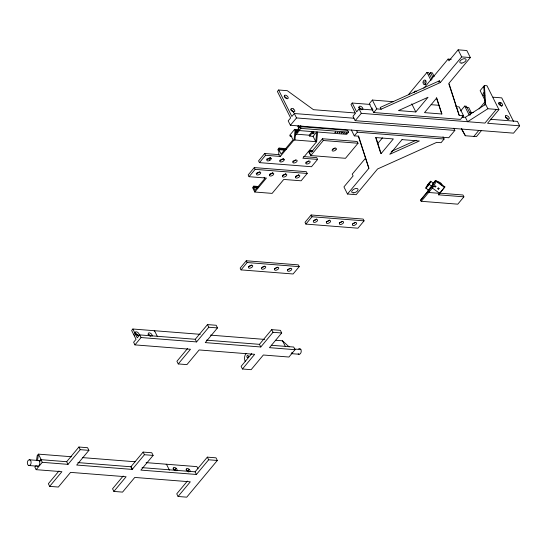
<?xml version="1.0" encoding="UTF-8"?>
<svg xmlns="http://www.w3.org/2000/svg" width="547" height="547" viewBox="0 0 547 547"><rect width="100%" height="100%" fill="white"/><g stroke="black" fill="none" stroke-linecap="round" stroke-linejoin="round"><path stroke-width="0.82" d="M278.587 154.979L278.929 151.751L277.828 149.543L279.045 148.073L285.732 148.599M280.303 156.456L279.421 154.685L264.673 153.522L258.56 160.866L259.442 162.63L265.555 155.286L280.303 156.456L294.067 139.936L295.086 130.234L294.642 129.352L289.753 135.225L290.19 136.107L291.866 136.244M294.936 140.005L295.954 130.302M303.599 156.592L316.727 157.632L317.609 159.396L302.86 158.233L316.624 141.714L317.643 132.012M36.519 460.465L37.21 455.603L38.434 454.133L71.5 456.745M439.316 188.462L438.455 188.722L438.509 187.881M430.209 188.134L430.879 187.245L430.216 188.168M439.467 193.125L462.981 194.999L463.897 196.824L457.784 204.168L421.299 201.289L420.376 200.619L420.964 199.491L427.077 192.147L428.554 189.337M429.409 190.999L428.636 192.482L439.679 193.351L431.986 187.765M420.376 200.619L432.602 185.932L435.405 180.585L436.239 180.633L444.875 186.903L438.455 194.821L463.897 196.824M421.299 201.289L433.532 186.609L436.239 181.426L444.574 187.477M438.455 194.821L444.875 186.903M432.732 184.708L430.222 188.312M435.152 185.734L435.439 186.513L436.137 186.301M430.01 187.689L430.448 187.04M348.535 132.135L300.823 128.374L298.983 130.576L298.101 128.812L299.941 126.61L347.653 130.371L348.535 132.135L346.702 134.336L295.086 130.234M312.18 151.04L311.127 152.333L310.245 150.569L309.021 152.032L310.785 155.56L345.485 158.295L358.025 143.246L357.143 141.482L322.436 138.747L312.351 150.863C310.908 152.469 308.645 149.652 312.905 150.986M355.03 112.962L313.465 109.687L287.284 90.679L278.608 89.995L277.384 91.465L290.635 117.926L288.187 120.86L290.395 125.27L448.745 137.755L454.858 130.412L453.757 128.21M353.895 118.22L294.307 113.523L291.859 116.456L278.608 89.995M254.779 192.018L272.132 193.385L283.749 179.437L301.103 180.804L307.216 173.461L306.334 171.696L254.28 167.594L248.167 174.931L249.049 176.695L266.403 178.069L254.779 192.018L252.57 187.607L253.794 186.137L258.752 186.527M290.395 125.27L296.515 117.933L454.858 130.412M249.049 176.695L255.162 169.358L307.216 173.461M290.19 136.107L290.806 135.376L293.014 139.786L281.09 154.104L278.881 149.693L279.49 148.955L286.177 149.481M200.277 334.326L132.873 329.014L131.649 330.484L136.066 339.304L133.618 342.237L134.945 344.883L190.465 349.266L178.247 363.933L176.92 361.287L187.546 348.528M295.749 134.986L299.421 130.576M264.071 177.331L264.734 178.65L254.95 190.397L253.623 187.751L254.239 187.019L258.369 187.341M206.458 340.159L259.456 344.337L271.688 329.65L280.365 330.333L281.691 332.979L273.015 332.296L260.782 346.983L205.262 342.607L217.487 327.92L216.168 325.274L207.491 324.59L195.258 339.277L139.731 334.901L137.29 337.834L132.873 329.014M296.084 134.159L309.192 135.198L312.337 131.417M134.945 344.883L141.058 337.547L196.585 341.923L208.81 327.236L217.487 327.92M309.192 135.198L309.636 136.08L313.301 131.67M35.863 465.798L34.844 467.022L36.17 469.668L61.9 471.692L49.674 486.365L48.355 483.719L58.98 470.96M77.886 462.591L130.89 466.769L143.116 452.082L151.792 452.766L153.119 455.412L144.442 454.728L132.21 469.415L76.689 465.039L88.922 450.352L87.595 447.706L78.918 447.022L66.686 461.709L40.957 459.678L39.432 461.511A2.872 1.88 -85.5 0 1 39.199 465.299A2.872 1.88 -85.5 0 1 36.711 465.695M313.103 136.353L316.775 131.943L315.756 141.646L313.103 136.353L309.636 136.08M36.17 469.668L42.283 462.324L68.013 464.355L80.245 449.668L88.922 450.352M154.186 331.085L154.493 330.716L157.44 336.596M370.08 104.436L352.234 103.034L351.01 104.498L355.427 113.318L352.979 116.258L355.188 120.668L513.537 133.147L519.65 125.81L517.441 121.4L490.413 119.267M310.785 155.56L323.318 140.511L358.025 143.246M372.698 109.988L359.099 108.915L356.651 111.855L352.234 103.034M317.609 159.396L311.496 166.732L259.442 162.63M355.188 120.668L361.307 113.325L484.95 123.075L496.327 109.407M393.573 101.721L372.357 100.053L369.3 103.718L373.717 112.538L460.471 119.383L463.528 115.711L459.111 106.891L455.719 106.624M246.28 260.775L240.167 268.119L241.049 269.883L293.103 273.985L299.216 266.642L298.334 264.878L246.28 260.775L247.162 262.539L299.216 266.642M241.049 269.883L247.162 262.539M351.359 129.974L354.299 135.854L357.362 132.183L444.116 139.02L443.015 136.812M373.717 112.538L376.774 108.874L381.109 109.215L440.273 82.583L461.675 56.888L470.352 57.572L466.817 50.515L458.147 49.832L448.971 60.84L448.089 59.076L423.809 88.231M408.63 94.44L426.975 72.409L428.711 72.546L432.021 79.165M311.134 214.985L305.014 222.328L305.896 224.092L357.95 228.195L364.07 220.851L363.187 219.087L311.134 214.985L312.016 216.749L364.07 220.851M428.998 74.645L430.619 72.696L432.356 72.833L434.195 76.512M305.896 224.092L312.016 216.749M365.724 157.967L352.234 174.158L353.116 175.922L343.933 186.903L347.468 194.007L356.145 194.691L377.56 168.982L436.718 142.35L441.06 142.692L444.116 139.02M377.594 143.711L382.449 137.885M438.325 82.091L439.391 80.819L440.273 82.583M347.468 194.007L368.883 168.298L358.641 136.196L354.299 135.854M381.115 153.611L393.341 138.931L375.994 137.564L381.115 153.611L380.521 152.435M415.816 111.95L428.041 97.263L398.462 110.583L415.816 111.95L411.768 103.862M470.352 57.572L448.95 83.267L459.193 115.369L463.528 115.711M123.178 476.02L112.552 488.779L113.879 491.425L122.555 492.109L134.774 477.435L190.301 481.818L178.076 496.485L176.749 493.838L187.382 481.08M113.879 491.425L126.097 476.752L70.57 472.376L58.351 487.049L49.674 486.365M153.119 455.412L140.887 470.099L196.414 474.475L208.646 459.788L217.316 460.471L215.99 457.825L207.32 457.142L195.088 471.829L142.09 467.651M251.75 353.594L241.124 366.346L242.451 368.999L251.121 369.683L263.346 355.01L288.939 357.027L295.052 349.683L293.725 347.037L271.435 345.28M242.451 368.999L254.67 354.326L199.142 349.95L186.924 364.617L178.247 363.933M460.663 110.932L464.69 106.097L466.427 106.234L470.475 114.323M166.165 464.594L166.466 464.225L169.413 470.105M519.65 125.81L487.548 123.28L498.932 109.612L486.98 85.735L484.375 85.53L480.129 90.631L485.073 100.518M281.691 332.979L269.459 347.666L295.052 349.683M174.91 469.764L176.134 468.294M479.069 108.942L484.922 101.913M187.922 470.789L189.146 469.319M432.855 183.648L435.405 180.585M434.304 182.445L435.829 180.613M499.719 104.231L500.936 102.774M473.832 136.422L478.83 130.412M481.435 130.617L476.43 136.627L465.353 135.752L461.483 129.044M217.316 460.471L186.746 497.168L178.076 496.485M432.903 183.751L433.539 183.231A4.314 0.424 -54 0 1 432.274 185.727L428.568 190.226A4.314 0.424 -54 0 1 428.869 189.276M461.983 117.024L465.388 117.297L485.647 104.327L484.375 85.53M498.932 109.612L487.856 108.737L467.596 121.707L465.388 117.297M439.391 80.819L380.227 107.451L381.109 109.215M391.242 151.485L416.151 140.271M448.089 59.076L451.241 59.329M493.066 97.188L501.743 97.872L513.524 121.393M466.16 107.403L468.765 107.609L471.425 112.928M431.104 104.682L438.742 105.284M469.299 112.258L473.408 112.586M470.263 115.014L469.107 114.918L464.69 106.097M441.839 114.002L424.493 112.634L436.718 97.947L441.839 114.002L436.349 97.79M294.642 129.352L298.977 129.694M294.067 139.936L316.624 141.714M310.245 150.569L312.781 150.767M310.511 150.972L312.207 151.109M310.675 151.129L312.364 151.259M278.881 149.693L284.727 150.151M309.021 152.032L310.99 155.58M253.623 187.751L257.76 188.079M210.451 335.133L264.721 339.407M275.743 340.275L282.525 340.808L289.089 346.873M294.566 349.061L300.877 349.554M291.161 353.629L299.045 354.251M82.529 457.613L135.095 461.757M146.117 462.625L196.893 466.625L198 468.834M29.524 459.808A2.872 1.88 -85.5 0 1 30.687 464.321A2.872 1.88 -85.5 0 1 27.466 463.87A2.872 1.88 -85.5 0 1 29.524 459.808L40.916 460.704M40.403 460.841L37.511 460.615L38.434 454.133L41.469 460.198M28.923 465.524L37.599 466.208M430.674 181.269L433.45 183.286M432.602 185.932L433.532 186.609M429.094 184.298L431.87 186.308M425.874 188.161L428.65 190.171M360.227 109.017L359.782 108.614A2.297 1.279 39.8 0 1 359.249 106.412A2.297 1.279 39.8 0 1 361.67 106.891L362.114 107.294A2.297 1.279 39.8 0 1 362.155 109.715M461.565 128.607L465.353 135.752M484.505 87.78L483.753 86.282L485.025 105.072L485.647 104.327L487.856 108.737M458.147 49.832L461.675 56.888M462.365 115.95L463.104 117.42M459.193 115.369L448.834 83.91M430.619 72.696L432.827 77.106M426.975 72.409L431.022 80.498M372.357 100.053L376.774 108.874M359.099 108.915L361.307 113.325M356.623 130.712L357.362 132.183M368.883 168.298L358.271 136.032M322.436 138.747L323.318 140.511M300.638 125.55L301.226 126.726M294.307 113.523L296.515 117.933M299.941 126.61L300.823 128.374M298.156 125.947L299.038 127.711M279.045 148.073L279.49 148.955M283.537 158.63L284.125 159.806M270.526 157.598L271.107 158.767M268.885 158.63L269.76 160.38M264.673 153.522L265.555 155.286M254.28 167.594L255.162 169.358M253.794 186.137L254.239 187.019M282.525 340.808L285.254 346.251M271.688 329.65L273.015 332.296M259.456 344.337L260.782 346.983M207.491 324.59L208.81 327.236M195.258 339.277L196.585 341.923M207.32 457.142L208.646 459.788M139.731 334.901L141.058 337.547M195.088 471.829L196.414 474.475M143.116 452.082L144.442 454.728M131.089 466.523L132.415 469.169M130.89 466.769L132.21 469.415M78.918 447.022L80.245 449.668M66.686 461.709L68.013 464.355M40.957 459.678L42.283 462.324M375.618 137.4L380.227 151.847M245.247 361.505A5.75 3.754 -85.5 0 1 246.095 353.424M150.22 336.138A2.297 1.279 39.8 0 1 148.244 333.711L148.305 333.349A2.297 1.279 39.8 0 1 150.425 333.226A2.297 1.279 39.8 0 1 152.141 335.523L152.08 335.885A2.297 1.279 39.8 0 1 151.888 336.159M298.676 348.788A2.872 1.88 -85.5 0 1 301.206 351.653A2.872 1.88 -85.5 0 1 298.156 353.738M292.132 352.364A2.872 1.88 -85.5 0 1 291.339 353.314M134.897 335.824A2.297 1.279 39.8 0 1 134.507 335.386M134.22 334.921A2.297 1.279 39.8 0 1 134.056 334.47M134.658 333.321A2.297 1.279 39.8 0 1 136.559 333.909L137.017 334.292A2.297 1.279 39.8 0 1 137.865 335.646M147.977 334.313A2.297 1.279 39.8 0 1 150.644 336.104M175.081 470.611A2.297 1.279 39.8 0 1 174.582 470.304L174.124 469.914A2.297 1.279 39.8 0 1 173.242 468.15L173.331 467.808A2.297 1.279 39.8 0 1 175.785 468L176.243 468.389A2.297 1.279 39.8 0 1 177.125 470.153L177.037 470.495A2.297 1.279 39.8 0 1 176.818 470.748M188.599 471.849A2.297 1.279 39.8 0 1 187.594 471.329L187.136 470.94A2.297 1.279 39.8 0 1 186.253 469.176L186.342 468.834A2.297 1.279 39.8 0 1 188.797 469.025L189.255 469.415A2.297 1.279 39.8 0 1 190.144 471.179L190.048 471.521A2.297 1.279 39.8 0 1 189.83 471.774M173.078 468.854A2.297 1.279 39.8 0 1 174.561 469.47L175.019 469.859A2.297 1.279 39.8 0 1 175.696 470.755M186.089 469.88A2.297 1.279 39.8 0 1 187.573 470.495L188.038 470.885A2.297 1.279 39.8 0 1 188.708 471.781M269.856 157.844A2.297 1.183 -26.6 0 1 269.015 158.562L268.488 158.842A2.297 1.183 -26.6 0 1 266.492 159.095M297.206 130.965A0.862 0.444 -26.6 0 1 295.845 131.581M313.226 132.709A0.862 0.444 -26.6 0 1 312.617 132.914M295.804 159.991A2.297 1.183 -26.6 0 1 292.816 161.215M308.816 161.016A2.297 1.183 -26.6 0 1 305.835 162.24M282.792 158.965A2.297 1.183 -26.6 0 1 279.804 160.189M272.686 172.647A2.297 1.183 -26.6 0 1 269.411 174.261M259.463 171.915A2.297 1.183 -26.6 0 1 258.622 172.626L258.088 172.914A2.297 1.183 -26.6 0 1 256.099 173.16M298.71 174.698A2.297 1.183 -26.6 0 1 295.435 176.312M285.698 173.672A2.297 1.183 -26.6 0 1 282.423 175.286M335.024 148.046A2.297 1.183 -26.6 0 1 334.627 148.422L334.142 148.75A2.297 1.183 -26.6 0 1 332.521 149.29M298.894 128.702A1.703 0.875 -26.6 0 1 299.852 127.068A1.703 0.875 -26.6 0 1 301.869 127.116M298.532 127.136A1.703 0.875 -26.6 0 1 298.778 125.42M438.701 188.223A3.159 2.612 27.6 0 1 437.908 188.161M437.258 181.754A4.314 3.555 27.6 0 1 442.167 185.324M425.703 84.621A2.297 1.504 -85.5 0 1 424.821 82.857L424.828 82.255A2.297 1.504 -85.5 0 1 425.785 80.382M414.011 92.689A2.297 1.504 -85.5 0 1 416.588 91.759M361.717 109.708A2.297 1.279 39.8 0 1 361.225 109.585M484.847 95.554A1.723 1.128 -85.5 0 1 483.083 94.747A1.723 1.128 -85.5 0 1 484.368 92.518M372.897 109.742A2.297 1.279 39.8 0 1 372.514 109.304M372.227 108.846A2.297 1.279 39.8 0 1 372.015 107.978M358.517 107.663A2.297 1.279 39.8 0 1 360.446 108.361L360.89 108.764A2.297 1.279 39.8 0 1 361.512 109.674M498.611 103.848A2.297 1.279 39.8 0 1 499.596 104.156L500.102 104.463A2.297 1.279 39.8 0 1 501.401 106.2M505.353 117.092A2.297 1.279 39.8 0 1 508.047 119.54M284.16 96.648A2.297 1.279 39.8 0 1 285.144 96.949L285.643 97.263A2.297 1.279 39.8 0 1 286.778 98.549M290.669 109.885A2.297 1.279 39.8 0 1 291.64 110.132L292.139 110.419A2.297 1.279 39.8 0 1 293.609 112.559M316.569 218.923A2.297 1.183 -26.6 0 1 315.469 220.024L314.942 220.304A2.297 1.183 -26.6 0 1 313.848 220.626M342.258 221.453A2.297 1.183 -26.6 0 1 339.277 222.677M355.276 222.479A2.297 1.183 -26.6 0 1 352.76 223.716M329.533 220.044A2.297 1.183 -26.6 0 1 326.258 221.651M251.463 265.097A2.297 1.183 -26.6 0 1 250.622 265.815L250.095 266.095A2.297 1.183 -26.6 0 1 248.509 266.43M277.411 267.244A2.297 1.183 -26.6 0 1 274.423 268.468M290.423 268.269A2.297 1.183 -26.6 0 1 287.442 269.493M264.399 266.218A2.297 1.183 -26.6 0 1 261.883 267.456M423.104 82.118L423.098 82.72A2.297 1.504 -85.5 0 0 423.98 84.484L424.356 84.614A2.297 1.504 -85.5 0 0 426.086 82.535L426.099 81.941A2.297 1.504 -85.5 0 0 425.21 80.177L424.834 80.04A2.297 1.504 -85.5 0 0 423.104 82.118M341.458 132.928L342.511 132.572L341.458 132.928M261.528 268.276L261.514 268.618A2.297 1.183 -26.6 0 0 263.579 269.049A2.297 1.183 -26.6 0 0 265.726 267.223L265.739 266.881A2.297 1.183 -26.6 0 0 263.675 266.457A2.297 1.183 -26.6 0 0 261.528 268.276M269.527 175.095L269.514 175.43A2.297 1.183 -26.6 0 0 271.579 175.86A2.297 1.183 -26.6 0 0 273.726 174.035L273.739 173.7A2.297 1.183 -26.6 0 0 271.674 173.269A2.297 1.183 -26.6 0 0 269.527 175.095M274.546 269.302L274.532 269.644A2.297 1.183 -26.6 0 0 276.591 270.074A2.297 1.183 -26.6 0 0 278.738 268.249L278.751 267.907A2.297 1.183 -26.6 0 0 276.693 267.483A2.297 1.183 -26.6 0 0 274.546 269.302M279.92 161.03L279.907 161.365A2.297 1.183 -26.6 0 0 281.972 161.796A2.297 1.183 -26.6 0 0 284.119 159.97L284.132 159.635A2.297 1.183 -26.6 0 0 282.067 159.204A2.297 1.183 -26.6 0 0 279.92 161.03M282.539 176.12L282.532 176.455A2.297 1.183 -26.6 0 0 284.59 176.886A2.297 1.183 -26.6 0 0 286.737 175.061L286.751 174.725A2.297 1.183 -26.6 0 0 284.693 174.295A2.297 1.183 -26.6 0 0 282.539 176.12M287.558 270.327L287.544 270.669A2.297 1.183 -26.6 0 0 289.602 271.1A2.297 1.183 -26.6 0 0 291.749 269.274L291.763 268.933A2.297 1.183 -26.6 0 0 289.705 268.509A2.297 1.183 -26.6 0 0 287.558 270.327M292.939 162.056L292.925 162.391A2.297 1.183 -26.6 0 0 294.983 162.821A2.297 1.183 -26.6 0 0 297.13 160.996L297.144 160.661A2.297 1.183 -26.6 0 0 295.086 160.23A2.297 1.183 -26.6 0 0 292.939 162.056M295.558 177.146L295.544 177.481A2.297 1.183 -26.6 0 0 297.602 177.912A2.297 1.183 -26.6 0 0 299.749 176.086L299.763 175.751A2.297 1.183 -26.6 0 0 297.705 175.32A2.297 1.183 -26.6 0 0 295.558 177.146M305.951 163.081L305.937 163.416A2.297 1.183 -26.6 0 0 307.995 163.847A2.297 1.183 -26.6 0 0 310.142 162.021L310.156 161.686A2.297 1.183 -26.6 0 0 308.098 161.256A2.297 1.183 -26.6 0 0 305.951 163.081M326.381 222.485L326.368 222.827A2.297 1.183 -26.6 0 0 328.426 223.258A2.297 1.183 -26.6 0 0 330.573 221.432L330.586 221.091A2.297 1.183 -26.6 0 0 328.528 220.66A2.297 1.183 -26.6 0 0 326.381 222.485M339.393 223.511L339.379 223.853A2.297 1.183 -26.6 0 0 341.437 224.284A2.297 1.183 -26.6 0 0 343.591 222.458L343.598 222.116A2.297 1.183 -26.6 0 0 341.54 221.692A2.297 1.183 -26.6 0 0 339.393 223.511M352.405 224.537L352.391 224.879A2.297 1.183 -26.6 0 0 354.456 225.309A2.297 1.183 -26.6 0 0 356.603 223.484L356.617 223.142A2.297 1.183 -26.6 0 0 354.552 222.718A2.297 1.183 -26.6 0 0 352.405 224.537M426.434 187.074L427.911 185.72L430.147 182.172L426.434 187.074M345.807 133.229C346.716 134.206 347.154 131.793 345.807 133.229M343.632 133.044C344.514 134.042 344.966 131.629 343.632 133.044M434.783 186.418C435.309 188.435 436.554 185.406 434.783 186.418M437.935 188.701C438.462 190.718 439.699 187.689 437.935 188.701M135.328 332.248L135.239 332.59A2.297 1.279 39.8 0 0 136.121 334.354L136.579 334.743A2.297 1.279 39.8 0 0 139.034 334.935L139.123 334.593A2.297 1.279 39.8 0 0 138.241 332.829L137.782 332.439A2.297 1.279 39.8 0 0 135.328 332.248M334.983 132.326C335.721 133.406 336.453 130.931 334.983 132.326M339.311 132.682C340.049 133.755 340.76 131.314 339.311 132.682M337.15 132.504C337.82 133.605 338.655 131.123 337.15 132.504M427.679 184.811L427.057 185.713A4.314 0.424 -54 0 0 425.792 188.209L426.031 188.065A4.314 0.424 -54 0 0 428.875 184.612L429.498 183.71A4.314 0.424 -54 0 0 430.762 181.214L430.523 181.365A4.314 0.424 -54 0 0 427.679 184.811M335.974 149.728L335.024 150.514A2.297 1.183 -26.6 0 1 332.391 150.849A2.297 1.183 -26.6 0 1 332.993 148.996L333.479 148.668A2.297 1.183 -26.6 0 1 335.783 148.175A2.297 1.183 -26.6 0 1 336.2 149.427L335.974 149.728M312.761 133.16L312.652 133.304A0.862 0.444 -26.6 0 0 313.397 133.714A0.862 0.444 -26.6 0 0 314.094 132.784A0.862 0.444 -26.6 0 0 312.761 133.16M402.018 139.615L389.785 154.295L419.371 140.982L402.018 139.615M284.625 95.356L284.406 95.609A2.297 1.279 39.8 0 0 285.657 98.104L286.156 98.412A2.297 1.279 39.8 0 0 287.886 98.549L288.112 98.296A2.297 1.279 39.8 0 0 286.86 95.8L286.361 95.493A2.297 1.279 39.8 0 0 284.625 95.356M499.076 102.562L498.857 102.809A2.297 1.279 39.8 0 0 500.108 105.304L500.608 105.612A2.297 1.279 39.8 0 0 502.344 105.749L502.563 105.503A2.297 1.279 39.8 0 0 501.312 103.007L500.813 102.699A2.297 1.279 39.8 0 0 499.076 102.562M505.784 115.732L505.537 115.964A2.297 1.279 39.8 0 0 506.392 118.248A2.297 1.279 39.8 0 0 508.908 119.02L509.154 118.795A2.297 1.279 39.8 0 0 508.293 116.511A2.297 1.279 39.8 0 0 505.784 115.732M268.639 158.329L268.112 158.609A2.297 1.183 -26.6 0 0 266.888 160.08L266.909 160.401A2.297 1.183 -26.6 0 0 269.363 160.599L269.89 160.312A2.297 1.183 -26.6 0 0 271.114 158.842L271.093 158.521A2.297 1.183 -26.6 0 0 268.639 158.329M258.246 172.394L257.712 172.674A2.297 1.183 -26.6 0 0 256.495 174.144L256.516 174.472A2.297 1.183 -26.6 0 0 258.97 174.664L259.497 174.377A2.297 1.183 -26.6 0 0 260.721 172.914L260.7 172.585A2.297 1.183 -26.6 0 0 258.246 172.394M315.093 219.785L314.566 220.065A2.297 1.183 -26.6 0 0 313.342 221.535L313.363 221.863A2.297 1.183 -26.6 0 0 315.817 222.055L316.351 221.774A2.297 1.183 -26.6 0 0 317.575 220.304L317.547 219.976A2.297 1.183 -26.6 0 0 315.093 219.785M250.246 265.575L249.719 265.863A2.297 1.183 -26.6 0 0 248.495 267.326L248.516 267.654A2.297 1.183 -26.6 0 0 250.97 267.845L251.497 267.565A2.297 1.183 -26.6 0 0 252.721 266.095L252.7 265.774A2.297 1.183 -26.6 0 0 250.246 265.575M293.363 108.949L292.857 108.662A2.297 1.279 39.8 0 0 290.949 109.085A2.297 1.279 39.8 0 0 292.399 111.417L292.905 111.704A2.297 1.279 39.8 0 0 294.812 111.28A2.297 1.279 39.8 0 0 293.363 108.949M248.222 357.17A1.149 0.752 -85.5 0 0 247.757 355.365A1.149 0.752 -85.5 0 0 246.936 356.993A1.149 0.752 -85.5 0 0 248.222 357.17M296.624 132.49A0.862 0.444 -26.6 0 0 297.684 131.588A0.862 0.444 -26.6 0 0 296.385 131.752A0.862 0.444 -26.6 0 0 296.624 132.49M461.859 63.076A3.446 1.771 -26.6 0 0 466.092 59.486A3.446 1.771 -26.6 0 0 460.916 60.129A3.446 1.771 -26.6 0 0 461.859 63.076M353.779 192.845A3.446 1.771 -26.6 0 0 358.012 189.248A3.446 1.771 -26.6 0 0 352.836 189.898A3.446 1.771 -26.6 0 0 353.779 192.845"/></g></svg>
